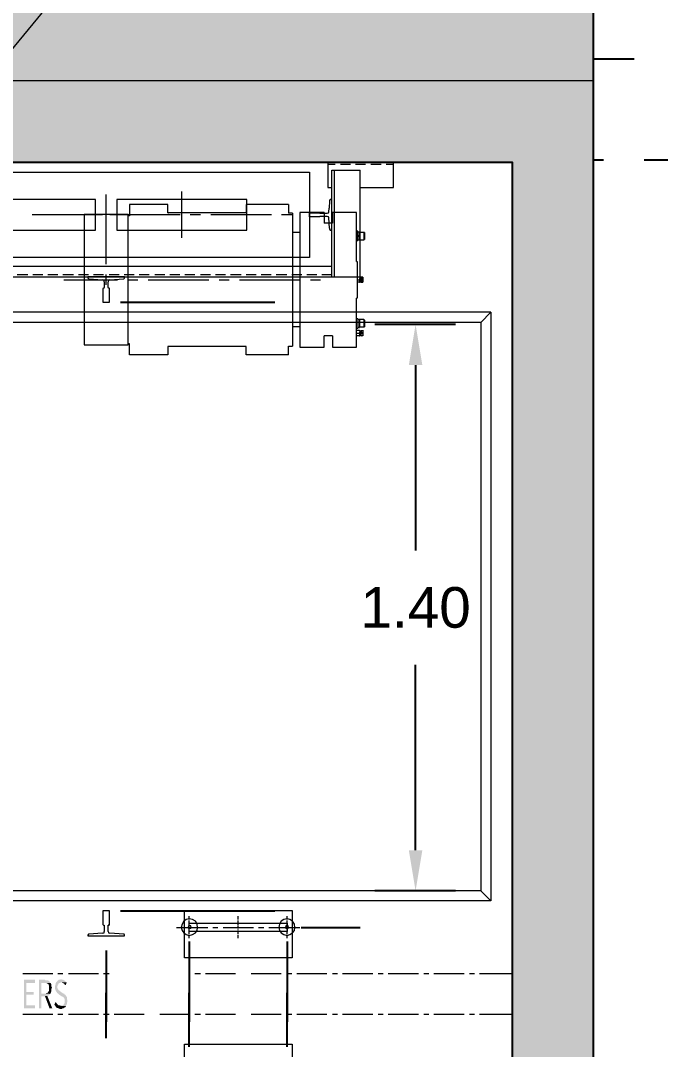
# Model space of a CAD drawing. Header units: metres. Extents: x -598 to 357, y -242 to 574.
# Drawn here: x -301.644 to -300.068, y 431.377 to 433.912 of the extents above; entities that cross this region are included whole.
import ezdxf

# ---------------------------------------------------------------- set-up
doc = ezdxf.new("R2010")
doc.units = ezdxf.units.M
doc.header["$PDMODE"] = 3
doc.linetypes.add('Zxref_Eje_Pb$0$HIDDEN2', pattern=[0.1875, 0.125, -0.0625])
doc.layers.add('Muro Mamspoteria', color=5, linetype='Continuous', lineweight=9)
for name, color, linetype in [('xref_Nivel PB$0$Z-XREF', 7, 'Continuous'), ('Zxref_Eje_Pb$0$EJE-Viga', 8, 'Zxref_Eje_Pb$0$HIDDEN2'), ('ZXREF_ELEVADORES$0$E-Elevador', 1, 'Continuous'), ('ZXREF_ELEVADORES$0$Hatch Muro', 8, 'Continuous'), ('ZXREF_ELEVADORES$0$Muro Concreto', 6, 'Continuous')]:
    doc.layers.add(name, color=color, linetype=linetype)
doc.styles.add('ZXREF_ELEVADORES$0$Standard', font='arial.ttf')
doc.dimstyles.new('ZXREF_ELEVADORES$0$Standard', dxfattribs={"dimtxt": 0.1, "dimasz": 0.1, "dimexe": 0.1, "dimexo": 0.0625, "dimgap": 0.09, "dimtad": 0, "dimtih": 1, "dimtoh": 1, "dimdec": 4, "dimzin": 0, "dimdsep": 46, "dimtxsty": 'ZXREF_ELEVADORES$0$Standard', "dimcen": 0.09, "dimclrd": 1, "dimclre": 1, "dimclrt": 1, "dimadec": 0, "dimazin": 0, "dimtfac": 1, "dimtdec": 4, "dimtofl": 0, "dimtmove": 0, "dimatfit": 3, "dimfxl": 1, "dimtolj": 1, "dimtzin": 0, "dimarcsym": 0})

# ---------------------------------------------------------------- blocks, each defined once
blk = doc.blocks.new('*D138')
at = {"layer": 'Defpoints', "color": 0, "transparency": 16777216}
for p in [(-1.65, -0.2777), (-0.2547, -0.2777), (-1.65, -0.4386)]:
    blk.add_point(p, dxfattribs=at)
at = {"layer": 'ZXREF_ELEVADORES$0$E-Elevador', "color": 1, "lineweight": -2, "transparency": 16777216}
for p, q in [((-1.65, -0.3402), (-1.65, -0.5386)), ((-0.2547, -0.3402), (-0.2547, -0.5386)), ((-1.55, -0.4386), (-1.0934, -0.4386)), ((-0.3547, -0.4386), (-0.8113, -0.4386))]:
    blk.add_line(p, q, dxfattribs=at)
at = {"layer": 'ZXREF_ELEVADORES$0$E-Elevador', "color": 1, "transparency": 16777216}
for points in [[(-1.55, -0.4553), (-1.55, -0.4219), (-1.65, -0.4386)], [(-0.3547, -0.4553), (-0.3547, -0.4219), (-0.2547, -0.4386)]]:
    blk.add_solid(points, dxfattribs=at)
at = {"layer": 'ZXREF_ELEVADORES$0$E-Elevador', "color": 1, "transparency": 16777216, "insert": (-0.9523, -0.4386), "char_height": 0.1, "attachment_point": 5, "rotation": 90, "style": 'ZXREF_ELEVADORES$0$Standard'}
blk.add_mtext('\\A1;1.40', dxfattribs=at)
blk = doc.blocks.new('Zxref_Eje_Pb')
at = {"layer": 'Zxref_Eje_Pb$0$EJE-Viga', "ltscale": 0.75}
blk.add_lwpolyline([(61.506, 36.5537), (61.506, 36.3037), (59.281, 36.3037), (59.281, 36.5537)], close=True, dxfattribs=at)
blk = doc.blocks.new('ZXREF_ELEVADORES$0$Elevores')
at = {"layer": 'ZXREF_ELEVADORES$0$E-Elevador'}
for points in [[(-0.0367, -1.3118), (-0.0367, -1.31312), (-0.03538, -1.314), (-0.03538, -1.31619), (-0.03538, -1.31751), (-0.03406, -1.31839), (-0.03406, -1.31971), (-0.03318, -1.31971), (-0.03186, -1.32103), (-0.03098, -1.32191), (-0.02966, -1.32323), (-0.02878, -1.3241), (-0.02747, -1.3241), (-0.02659, -1.32542), (-0.02527, -1.32542), (-0.02307, -1.32542), (-0.02087, -1.3263), (-0.01956, -1.3263), (-0.01736, -1.3263), (-0.01648, -1.3263), (-0.01384, -1.3263), (-0.01165, -1.3263), (-0.01077, -1.32542), (-0.00945, -1.32542), (-0.00857, -1.32542), (-0.00725, -1.3241), (-0.00593, -1.32323), (-0.00374, -1.32191), (-0.00286, -1.32103), (-0.00286, -1.32059), (-0.00154, -1.31971), (-0.00066, -1.31839), (0.00066, -1.31751), (0.00505, -1.31092), (0.00505, -1.3096), (0.00637, -1.30828), (0.00725, -1.3074), (0.00725, -1.30609), (0.00857, -1.30521), (0.00945, -1.30389), (0.01165, -1.30389), (0.01165, -1.30301), (0.01296, -1.30301), (0.01516, -1.30301), (0.01736, -1.30301), (0.01736, -1.30257), (0.01956, -1.30301), (0.02087, -1.30301), (0.02307, -1.30389), (0.02439, -1.30389), (0.02527, -1.30521), (0.02659, -1.30609), (0.02747, -1.3074), (0.02747, -1.30828), (0.02878, -1.3096), (0.02878, -1.31092), (0.02878, -1.3118), (0.02966, -1.29949), (0.02747, -1.29949), (0.02659, -1.29818), (0.02527, -1.29818), (0.02439, -1.2973), (0.02219, -1.2973), (0.02087, -1.2973), (0.01868, -1.29598), (0.01648, -1.29598), (0.01516, -1.29598), (0.01296, -1.2973), (0.01077, -1.2973), (0.00945, -1.2973), (0.00725, -1.2973), (0.00725, -1.29818), (0.00637, -1.29818), (0.00417, -1.29949), (0.00286, -1.30037), (0.00154, -1.30169), (0.00066, -1.30301), (-0.00066, -1.30389), (-0.00154, -1.30521), (-0.00154, -1.30609), (-0.00593, -1.31312), (-0.00637, -1.31268), (-0.00725, -1.314), (-0.00857, -1.31532), (-0.00945, -1.31619), (-0.00945, -1.31751), (-0.01077, -1.31839), (-0.01296, -1.31971), (-0.01384, -1.31971), (-0.01648, -1.32103), (-0.01868, -1.32103), (-0.01956, -1.32103), (-0.02087, -1.31971), (-0.02307, -1.31971), (-0.02395, -1.31839), (-0.02527, -1.31839), (-0.02659, -1.31751), (-0.02659, -1.31619), (-0.02747, -1.31532), (-0.02747, -1.314), (-0.02878, -1.31312), (-0.02878, -1.3118), (-0.02878, -1.29818), (-0.02966, -1.29949), (-0.03098, -1.30037), (-0.03186, -1.30169), (-0.03318, -1.30301), (-0.03406, -1.30389), (-0.0345, -1.30389), (-0.03406, -1.30521), (-0.03538, -1.30609), (-0.03538, -1.30828), (-0.03538, -1.3096), (-0.0367, -1.31092)], [(-0.02878, -1.29818), (-0.02878, -1.3118), (-0.02878, -1.3096), (-0.02747, -1.30828), (-0.02747, -1.3074), (-0.02659, -1.30609), (-0.02659, -1.30521), (-0.02527, -1.30389), (-0.02395, -1.30301), (-0.02307, -1.30169), (-0.02175, -1.30037), (-0.02747, -1.29818)], [(0.01956, -1.32542), (0.02659, -1.3285), (0.02747, -1.32762), (0.02878, -1.3263), (0.02966, -1.32542), (0.03098, -1.32542), (0.0323, -1.3241), (0.03318, -1.32323), (0.03318, -1.32191), (0.0345, -1.32103), (0.0345, -1.31971), (0.03538, -1.31839), (0.03538, -1.31751), (0.03538, -1.31619), (0.0367, -1.31532), (0.0367, -1.314), (0.0367, -1.3118), (0.0367, -1.31092), (0.0367, -1.3096), (0.03538, -1.30828), (0.03538, -1.3074), (0.03538, -1.30609), (0.0345, -1.30521), (0.03318, -1.30389), (0.03318, -1.30301), (0.0323, -1.30169), (0.03098, -1.30037), (0.02966, -1.29949), (0.02878, -1.3118), (0.02878, -1.31312), (0.02878, -1.314), (0.02747, -1.31532), (0.02747, -1.31619), (0.02747, -1.31839), (0.02659, -1.31971), (0.02527, -1.31971), (0.02439, -1.32103), (0.02307, -1.32191), (0.02219, -1.32323), (0.02087, -1.3241)], [(-0.03538, -1.35135), (-0.03538, -1.36585), (0.03538, -1.36585), (0.03538, -1.36014), (0.00505, -1.36014), (0.00505, -1.35135), (0.00417, -1.34564), (0.00374, -1.34564), (0.00417, -1.34344), (0.00286, -1.34212), (0.00286, -1.34124), (0.00154, -1.33993), (0.00066, -1.33993), (-0.00066, -1.33905), (-0.00154, -1.36014), (-0.02747, -1.36014), (-0.02747, -1.35223), (-0.02747, -1.33773), (-0.02878, -1.33905), (-0.02966, -1.33905), (-0.03098, -1.33993), (-0.03186, -1.34124), (-0.03318, -1.34212), (-0.03318, -1.34344), (-0.03406, -1.34432), (-0.03406, -1.34564), (-0.03406, -1.34652), (-0.03406, -1.34915), (-0.03406, -1.35003)], [(-0.02747, -1.33773), (-0.02747, -1.35223), (-0.02747, -1.34784), (-0.02659, -1.34652), (-0.02659, -1.34564), (-0.02527, -1.34432), (-0.02527, -1.34344), (-0.02395, -1.34212), (-0.02175, -1.34212), (-0.02087, -1.34124), (-0.01956, -1.34124), (-0.01736, -1.34124), (-0.01516, -1.34124), (-0.01384, -1.34124), (-0.01296, -1.34124), (-0.01077, -1.34124), (-0.00945, -1.34124), (-0.00725, -1.34212), (-0.00593, -1.34344), (-0.00505, -1.34344), (-0.00374, -1.34432), (-0.00286, -1.34564), (-0.00286, -1.34652), (-0.00286, -1.34784), (-0.00154, -1.34915), (-0.00154, -1.35003), (-0.00154, -1.35223), (-0.00154, -1.36014), (-0.00066, -1.33905), (-0.00154, -1.33773), (-0.00286, -1.33773), (-0.00374, -1.33641), (-0.00593, -1.33641), (-0.00725, -1.33553), (-0.00945, -1.33553), (-0.01077, -1.33553), (-0.01296, -1.33553), (-0.01516, -1.33421), (-0.01648, -1.33421), (-0.01868, -1.33553), (-0.02087, -1.33553), (-0.02175, -1.33553), (-0.02395, -1.33553), (-0.02527, -1.33641), (-0.02659, -1.33641)], [(0.00417, -1.34564), (0.00505, -1.35135), (0.03538, -1.33993), (0.03538, -1.33333)], [(-0.03538, -1.37596), (-0.03538, -1.40277), (0.03538, -1.40277), (0.03538, -1.37596), (0.02747, -1.37596), (0.02747, -1.3975), (0.00154, -1.3975), (0.00154, -1.37948), (-0.00505, -1.37948), (-0.00505, -1.3975), (-0.02747, -1.3975), (-0.02747, -1.37596)]]:
    blk.add_hatch(color=256, dxfattribs=at).paths.add_polyline_path(points)
at = {"layer": 'ZXREF_ELEVADORES$0$E-Elevador', "color": 8, "linetype": 'Continuous', "lineweight": 20}
blk.add_lwpolyline([(2.25071, 0), (-2.25071, 0), (-2.25071, -2.40079), (-1.3608, -2.40079), (-1.3608, -2.25137), (-1.3608, -2.2004)], dxfattribs=at)
at = {"layer": 'ZXREF_ELEVADORES$0$E-Elevador', "linetype": 'Continuous', "lineweight": 20}
for points in [[(-1.3608, -2.2004), (-2.05032, -2.2004), (-2.05032, -0.2004), (-0.04988, -0.2004)], [(-0.04988, -0.2004), (0.05032, -0.2004)], [(1.3608, -2.2004), (2.05032, -2.2004), (2.05032, -0.2004), (0.05032, -0.2004)], [(-1.68029, -0.25313), (-1.65524, -0.27774), (-1.65524, -1.87871)], [(-1.68029, -0.25313), (-1.68029, -1.94067)], [(-1.68029, -0.25313), (-0.23006, -0.25313)], [(-0.23006, -0.25313), (-0.25467, -0.27774), (-0.25467, -1.87871)], [(-0.23006, -0.25313), (-0.23006, -2.04526), (-0.23006, -2.04526)], [(-1.65524, -0.27774), (-0.25467, -0.27774)], [(-2.05032, -0.49264), (-2.05032, -0.6548), (-1.98748, -0.6548)], [(-1.98748, -0.49264), (-2.05032, -0.49264), (-2.05032, -0.49264)], [(-1.98748, -0.57482), (-1.98748, -0.49264)], [(-1.76774, -0.64469), (-1.76774, -0.57482), (-2.0301, -0.57482)], [(-1.76774, -0.64469), (-2.0301, -0.64469), (-2.0301, -0.57482)], [(-1.98748, -0.6548), (-1.98748, -0.64469)], [(-1.95935, -0.64689), (-1.95935, -0.64469), (-1.95935, -0.64469)], [(-1.88156, -0.64689), (-1.88156, -0.64469), (-1.95935, -0.64469)], [(-1.95935, -0.64689), (-1.95803, -0.64909), (-1.95583, -0.65041)], [(-1.95583, -0.65041), (-1.95452, -0.65041), (-1.9365, -0.65129)], [(-1.92771, -0.6526), (-1.9365, -0.65129)], [(-1.92419, -0.65612), (-1.92551, -0.65348), (-1.92771, -0.6526)], [(-1.92419, -0.67282), (-1.92419, -0.65612)], [(-1.91321, -0.6526), (-1.9154, -0.65348), (-1.91628, -0.65612)], [(-1.91628, -0.65612), (-1.91628, -0.67282)], [(-1.88728, -0.65041), (-1.91321, -0.6526), (-1.91321, -0.6526)], [(-1.88728, -0.65041), (-1.88508, -0.65041), (-1.88288, -0.64909), (-1.88156, -0.64689)], [(-1.92551, -0.67414), (-1.92419, -0.67414), (-1.92419, -0.67282)], [(-1.9154, -0.67414), (-1.9154, -0.69963), (-1.92551, -0.69963), (-1.92551, -0.67414)], [(-1.91628, -0.67282), (-1.91628, -0.67414), (-1.9154, -0.67414)], [(-1.76247, -1.15755), (-1.76335, -1.15667), (-1.76467, -1.15535), (-1.76774, -1.15535), (-1.76774, -1.20062), (-1.76774, -1.24544), (-1.76467, -1.24544), (-1.76335, -1.24412), (-1.76247, -1.24324), (-1.76027, -1.2094)], [(-1.76027, -1.19139), (-1.76247, -1.15755), (-1.76247, -1.15755)], [(-0.14788, -1.24324), (-0.14788, -1.24412), (-0.14568, -1.24544), (-0.14348, -1.24544), (-0.14348, -1.20062), (-0.14348, -1.15535), (-0.14568, -1.15535), (-0.14788, -1.15667), (-0.14788, -1.15755), (-0.15008, -1.19139)], [(-1.76027, -1.19139), (-1.75895, -1.1949), (-1.75544, -1.19578)], [(-0.15447, -1.19578), (-0.1514, -1.1949), (-0.15008, -1.19139)], [(-1.75544, -1.20589), (-1.75895, -1.20589), (-1.76027, -1.2094)], [(-1.74094, -1.19578), (-1.75544, -1.19578)], [(-1.75544, -1.20589), (-1.74094, -1.20589), (-1.74094, -1.20589)], [(-1.73962, -1.20589), (-1.73962, -1.20721), (-1.73874, -1.20853), (-1.7049, -1.20853), (-1.7049, -1.1927), (-1.70622, -1.1927), (-1.73874, -1.1927), (-1.73962, -1.19358), (-1.73962, -1.1949), (-1.74094, -1.19578)], [(-1.73962, -1.20589), (-1.74094, -1.20589), (-1.74094, -1.20589)], [(-1.73962, -1.1949), (-1.73962, -1.19358)], [(-0.17029, -1.1949), (-0.17029, -1.19358), (-0.17161, -1.1927), (-0.20545, -1.1927), (-0.20545, -1.20853), (-0.20413, -1.20853), (-0.17161, -1.20853), (-0.17029, -1.20721), (-0.17029, -1.20589), (-0.15447, -1.20589)], [(-0.17029, -1.1949), (-0.17029, -1.19578), (-0.17029, -1.19578)], [(-0.15447, -1.19578), (-0.17029, -1.19578), (-0.17029, -1.19578)], [(-0.15008, -1.2094), (-0.1514, -1.20589), (-0.15447, -1.20589)], [(-0.15008, -1.2094), (-0.14788, -1.24324), (-0.14788, -1.24324)]]:
    blk.add_lwpolyline(points, dxfattribs=at)
at = {"layer": 'ZXREF_ELEVADORES$0$E-Elevador', "linetype": 'Continuous', "lineweight": 5}
for points in [[(-0.04988, -0.2004), (-0.04988, -0.28126)], [(0.05032, -0.2004), (0.05032, -0.28126)], [(-0.04988, -0.29356), (-0.04988, -0.30587)], [(0.05032, -0.29356), (0.05032, -0.30587)], [(-0.04988, -0.31861), (-0.04988, -0.39376)], [(0.05032, -0.31861), (0.05032, -0.39376)], [(-0.04988, -0.40606), (-0.04988, -0.41837)], [(0.05032, -0.40606), (0.05032, -0.41837)], [(-0.04988, -0.43111), (-0.04988, -0.50626)], [(0.05032, -0.43111), (0.05032, -0.50626)], [(-2.04461, -0.49264), (-2.04461, -0.51066)], [(-2.04461, -0.5234), (-2.04461, -0.54889)], [(-0.04988, -0.51857), (-0.04988, -0.53087)], [(0.05032, -0.51857), (0.05032, -0.53087)], [(-0.04988, -0.54362), (-0.04988, -0.61877)], [(0.05032, -0.54362), (0.05032, -0.61877)], [(-2.04461, -0.56163), (-2.04461, -0.58624)], [(-1.88025, -0.58053), (-1.88025, -0.58405)], [(-1.85695, -0.58053), (-1.88025, -0.58053), (-1.88025, -0.58053)], [(-1.87805, -0.57702), (-1.87805, -0.58053)], [(-1.87014, -0.57702), (-1.87805, -0.57702)], [(-1.87717, -0.56471), (-1.87717, -0.56603)], [(-1.87717, -0.56471), (-1.86003, -0.56471)], [(-1.87717, -0.56603), (-1.87717, -0.57702)], [(-1.87717, -0.56603), (-1.85915, -0.56603)], [(-1.87014, -0.57702), (-1.86794, -0.57702)], [(-1.86794, -0.58053), (-1.86926, -0.57965), (-1.86926, -0.57833), (-1.87014, -0.57702)], [(-1.86794, -0.57702), (-1.86794, -0.57833), (-1.86706, -0.57965), (-1.86706, -0.58053)], [(-1.85915, -0.57702), (-1.86794, -0.57702)], [(-1.85915, -0.57702), (-1.85915, -0.56603), (-1.86003, -0.56471)], [(-1.85915, -0.58053), (-1.85915, -0.57702)], [(-1.85695, -0.58405), (-1.85695, -0.58053)], [(-1.8051, -0.58405), (-1.8051, -0.58273), (-1.71501, -0.58273)], [(-1.76686, -0.56823), (-1.76686, -0.57262), (-1.76027, -0.57262)], [(-1.76686, -0.57262), (-1.76686, -0.57394)], [(-1.76686, -0.57394), (-1.75456, -0.57394)], [(-1.76686, -0.57702), (-1.76335, -0.57614), (-1.76027, -0.57702)], [(-1.76686, -0.57702), (-1.76686, -0.57614), (-1.76335, -0.57614)], [(-1.76686, -0.57702), (-1.76686, -0.58273)], [(-1.76467, -0.57394), (-1.76467, -0.57262)], [(-1.76467, -0.57394), (-1.76467, -0.57614)], [(-1.76467, -0.57394), (-1.75676, -0.57394)], [(-1.75764, -0.57614), (-1.76335, -0.57614)], [(-1.76027, -0.56911), (-1.76027, -0.57262), (-1.75456, -0.57262)], [(-1.76027, -0.57702), (-1.75764, -0.57614), (-1.75456, -0.57702), (-1.75456, -0.58273)], [(-1.76027, -0.58273), (-1.76027, -0.57702), (-1.76027, -0.57702)], [(-1.75456, -0.57702), (-1.75456, -0.57614), (-1.75764, -0.57614)], [(-1.75676, -0.57614), (-1.75676, -0.57394)], [(-1.75544, -0.57394), (-1.75544, -0.57262)], [(-1.75456, -0.57262), (-1.75456, -0.56823), (-1.75456, -0.56823)], [(-1.75456, -0.57394), (-1.75456, -0.57262)], [(-1.71501, -0.58273), (-1.71501, -0.58405)], [(-1.66447, -0.58053), (-1.66447, -0.58405)], [(-1.66447, -0.58053), (-1.64074, -0.58053)], [(-1.66095, -0.56471), (-1.66227, -0.56603)], [(-1.66227, -0.56603), (-1.66227, -0.57702)], [(-1.66227, -0.56603), (-1.64425, -0.56603)], [(-1.66227, -0.57702), (-1.66227, -0.58053)], [(-1.66227, -0.57702), (-1.64294, -0.57702), (-1.64294, -0.57702)], [(-1.66095, -0.56471), (-1.64425, -0.56471)], [(-1.64425, -0.57702), (-1.64425, -0.56471), (-1.64425, -0.56471)], [(-1.64294, -0.58053), (-1.64294, -0.57702)], [(-1.64294, -0.57833), (-1.64294, -0.57702), (-1.64294, -0.58053)], [(-1.64074, -0.58405), (-1.64074, -0.58053)], [(-1.63503, -0.56823), (-1.63503, -0.56691)], [(-1.63503, -0.57262), (-1.63503, -0.56823), (-1.62843, -0.56911)], [(-1.63503, -0.56823), (-1.62184, -0.56823), (-1.62184, -0.56823)], [(-1.63503, -0.57262), (-1.63415, -0.57394)], [(-1.63503, -0.57262), (-1.62843, -0.57262), (-1.62843, -0.57262)], [(-1.63503, -0.57702), (-1.63195, -0.57614), (-1.62843, -0.57702)], [(-1.63503, -0.57702), (-1.63503, -0.57614), (-1.63195, -0.57614)], [(-1.63503, -0.57702), (-1.63503, -0.58405)], [(-1.63415, -0.57394), (-1.62272, -0.57394)], [(-1.63283, -0.57394), (-1.63283, -0.57262)], [(-1.63283, -0.57394), (-1.63283, -0.57614)], [(-1.62404, -0.57394), (-1.63283, -0.57394), (-1.63283, -0.57394)], [(-1.62492, -0.57614), (-1.63195, -0.57614)], [(-1.62843, -0.57702), (-1.62492, -0.57614), (-1.62184, -0.57702), (-1.62184, -0.58405)], [(-1.62843, -0.58405), (-1.62843, -0.57702), (-1.62843, -0.57702)], [(-1.62184, -0.57702), (-1.62184, -0.57614), (-1.62492, -0.57614)], [(-1.62404, -0.57614), (-1.62404, -0.57394)], [(-1.62272, -0.57394), (-1.62184, -0.57262)], [(-2.04461, -0.59855), (-2.04461, -0.62316)], [(-1.92639, -0.58405), (-1.92639, -0.64338)], [(-1.8051, -0.58405), (-1.92639, -0.58405)], [(-1.59459, -0.58405), (-1.71501, -0.58405)], [(-1.59459, -0.64338), (-1.59459, -0.58405)], [(-0.04988, -0.63107), (-0.04988, -0.64338)], [(0.05032, -0.63107), (0.05032, -0.64338)], [(-2.04461, -0.63678), (-2.04461, -0.6548), (-2.04461, -0.6548)], [(-1.76774, -0.6381), (-2.0301, -0.6381)], [(-1.92639, -0.64338), (-1.89958, -0.64338)], [(-1.89958, -0.64338), (-1.89958, -0.66403)], [(-1.77258, -0.64469), (-1.77258, -0.6693)], [(-1.62184, -0.64338), (-1.59459, -0.64338)], [(-1.62184, -0.64338), (-1.62184, -0.66403)], [(-0.04988, -0.657), (-0.04988, -0.73127)], [(0.05032, -0.657), (0.05032, -0.73127)], [(-1.92639, -0.66403), (-1.92639, -0.72336)], [(-1.92639, -0.66403), (-1.89958, -0.66403)], [(-1.77258, -0.68161), (-1.77258, -0.70666)], [(-1.76027, -0.69743), (-1.76027, -0.67282)], [(-1.59459, -0.66403), (-1.62184, -0.66403)], [(-1.59459, -0.72336), (-1.59459, -0.66403)], [(-1.92639, -0.72336), (-1.59459, -0.72336)], [(-1.87717, -0.72336), (-1.87717, -0.74138)], [(-1.77258, -0.71896), (-1.77258, -0.74357)], [(-1.76027, -0.8719), (-1.76027, -0.72248)], [(-1.64425, -0.72336), (-1.64425, -0.74138)], [(-0.16458, -0.79982), (-0.16458, -0.72336), (-0.16458, -0.72336)], [(-1.94573, -0.75148), (-1.94573, -0.85608), (-1.92551, -0.85608)], [(-1.94573, -0.75148), (-1.92419, -0.75148), (-1.92419, -0.75148)], [(-1.92419, -0.74138), (-1.92419, -0.75148)], [(-1.92419, -0.74138), (-1.59679, -0.74138)], [(-1.92112, -0.76862), (-1.92112, -0.74269)], [(-1.77258, -0.75588), (-1.77258, -0.78181)], [(-1.59679, -0.75148), (-1.59679, -0.74138)], [(-1.5757, -0.75148), (-1.59679, -0.75148)], [(-1.5757, -0.75148), (-1.5757, -0.85608), (-1.59591, -0.85608)], [(-0.18392, -0.755), (-0.19183, -0.755), (-0.19183, -0.755)], [(-0.18172, -0.755), (-0.1826, -0.755)], [(-0.17249, -0.755), (-0.17952, -0.755)], [(-0.17029, -0.755), (-0.17161, -0.755)], [(-0.1615, -0.755), (-0.16809, -0.755)], [(-0.15931, -0.755), (-0.16018, -0.755)], [(-0.15008, -0.755), (-0.15711, -0.755)], [(-0.14788, -0.755), (-0.1492, -0.755)], [(-0.13777, -0.755), (-0.14568, -0.755)], [(-0.04988, -0.74357), (-0.04988, -0.75588)], [(0.05032, -0.74357), (0.05032, -0.75588)], [(-0.04988, -0.7695), (-0.04988, -0.84377)], [(0.05032, -0.7695), (0.05032, -0.84377)], [(-1.92112, -0.94265), (-1.92112, -0.79323)], [(-1.77258, -0.79411), (-1.77258, -0.81916)], [(-1.77258, -0.83147), (-1.77258, -0.85608)], [(-0.16458, -0.82575), (-0.16458, -0.81213)], [(-1.92551, -0.85608), (-1.92551, -0.8552)], [(-1.92551, -0.85608), (-1.92551, -0.86179)], [(-1.92551, -0.85608), (-1.92551, -1.04856)], [(-1.59591, -0.85608), (-1.59591, -1.04856)], [(-0.16458, -0.91233), (-0.16458, -0.83806)], [(-1.77258, -0.86838), (-1.77258, -0.89431)], [(-0.18392, -0.87541), (-0.19183, -0.87541), (-0.19183, -0.87541)], [(-0.18172, -0.87541), (-0.1826, -0.87541)], [(-0.17249, -0.87541), (-0.17952, -0.87541)], [(-0.17029, -0.87541), (-0.17161, -0.87541)], [(-0.1615, -0.87541), (-0.16809, -0.87541)], [(-0.15931, -0.87541), (-0.16018, -0.87541)], [(-0.15008, -0.87541), (-0.15711, -0.87541)], [(-0.14788, -0.87541), (-0.1492, -0.87541)], [(-0.13777, -0.87541), (-0.14568, -0.87541)], [(-0.04988, -0.882), (-0.04988, -0.95627)], [(0.05032, -0.882), (0.05032, -0.95627)], [(-1.77258, -0.90661), (-1.77258, -0.93166)], [(-1.76027, -0.92243), (-1.76027, -0.89782)], [(-0.16458, -0.93826), (-0.16458, -0.92595)], [(-1.77258, -0.94397), (-1.77258, -0.96858)], [(-1.76027, -1.0969), (-1.76027, -0.94748)], [(-0.16458, -1.02703), (-0.16458, -0.95056)], [(-1.92112, -0.99363), (-1.92112, -0.96858)], [(-1.77258, -0.9822), (-1.77258, -1.00681)], [(-0.04988, -0.96858), (-0.04988, -0.9822)], [(0.05032, -0.96858), (0.05032, -0.9822)], [(-0.18392, -0.99583), (-0.19183, -0.99583), (-0.19183, -0.99583)], [(-0.18172, -0.99583), (-0.1826, -0.99583)], [(-0.17249, -0.99583), (-0.17952, -0.99583)], [(-0.17029, -0.99583), (-0.17161, -0.99583)], [(-0.1615, -0.99583), (-0.16809, -0.99583)], [(-0.15931, -0.99583), (-0.16018, -0.99583)], [(-0.15008, -0.99583), (-0.15711, -0.99583)], [(-0.14788, -0.99583), (-0.1492, -0.99583)], [(-0.13777, -0.99583), (-0.14568, -0.99583)], [(0.05032, -0.99451), (0.05032, -1.06878)], [(-1.97825, -1.01472), (-1.86355, -1.01472)], [(-1.92112, -1.19139), (-1.92112, -1.01824)], [(-1.77258, -1.01912), (-1.77258, -1.04417)], [(-1.92551, -1.04856), (-1.94573, -1.04856), (-1.94573, -1.14305), (-1.9176, -1.14305)], [(-1.92551, -1.04285), (-1.92551, -1.04724)], [(-1.92551, -1.04856), (-1.92551, -1.04724)], [(-1.77258, -1.05647), (-1.77258, -1.08108)], [(-1.59591, -1.04856), (-1.5757, -1.04856), (-1.5757, -1.14305), (-1.6025, -1.14305)], [(-1.59591, -1.04285), (-1.59591, -1.04724)], [(-1.77258, -1.0947), (-1.77258, -1.11931)], [(0.05032, -1.10701), (0.05032, -1.18128)], [(-1.77258, -1.13162), (-1.77258, -1.15667)], [(-1.76027, -1.14744), (-1.76027, -1.12283)], [(-1.9176, -1.14305), (-1.9176, -1.14656)], [(-1.6025, -1.14305), (-1.6025, -1.14656)], [(-1.77258, -1.16897), (-1.77258, -1.19358)], [(-1.76027, -1.30521), (-1.76027, -1.17249)], [(-1.79851, -1.20062), (-1.97034, -1.20062), (-1.97034, -1.20062)], [(-1.92112, -1.38255), (-1.92112, -1.2094), (-1.92112, -1.2094)], [(-1.74753, -1.20062), (-1.77346, -1.20062)], [(-1.77258, -1.20721), (-1.77258, -1.23182)], [(-0.04988, -1.19358), (-0.04988, -1.20721)], [(0.05032, -1.19358), (0.05032, -1.20721)], [(-0.04988, -1.21951), (-0.04988, -1.29378)], [(0.05032, -1.21951), (0.05032, -1.29378)], [(-1.77258, -1.24412), (-1.77258, -1.26917)], [(-1.77258, -1.28148), (-1.77258, -1.3074)], [(-0.04988, -1.3074), (-0.04988, -1.31971)], [(0.05032, -1.3074), (0.05032, -1.31971)], [(-1.77258, -1.31971), (-1.77258, -1.34432)], [(-0.04988, -1.33201), (-0.04988, -1.40628)], [(0.05032, -1.33201), (0.05032, -1.40628)], [(-1.77258, -1.35662), (-1.77258, -1.38167)], [(-1.77258, -1.39398), (-1.77258, -1.41991)]]:
    blk.add_lwpolyline(points, dxfattribs=at)
for points in [[(-1.76686, -0.56823), (-1.75456, -0.56823), (-1.76027, -0.56911)], [(-1.62184, -0.56823), (-1.62184, -0.57262), (-1.62843, -0.57262), (-1.62843, -0.56911)], [(-0.08943, -1.00813), (-0.20633, -1.00813), (-0.20633, -0.74269), (-0.08943, -0.74269)], [(-0.14436, -0.755), (-0.14656, -0.74841), (-0.1514, -0.74138), (-0.15711, -0.73698), (-0.16458, -0.73566), (-0.17249, -0.73698), (-0.17952, -0.74138), (-0.18392, -0.74841), (-0.18523, -0.755), (-0.18392, -0.76291), (-0.17952, -0.7695), (-0.17249, -0.7739), (-0.16458, -0.77521), (-0.15711, -0.7739), (-0.1514, -0.7695), (-0.14656, -0.76291)], [(-0.15447, -0.99583), (-0.17469, -0.99583), (-0.17469, -0.755), (-0.15447, -0.755)], [(-0.1615, -0.755), (-0.16238, -0.7528), (-0.16458, -0.75148), (-0.16809, -0.7528), (-0.16941, -0.755), (-0.16809, -0.75851), (-0.16458, -0.75939), (-0.16238, -0.75851)], [(0.24017, -1.00813), (0.12327, -1.00813), (0.12327, -0.74269), (0.24017, -0.74269)], [(-0.14436, -0.99583), (-0.14656, -0.98791), (-0.1514, -0.98088), (-0.15711, -0.97649), (-0.16458, -0.97561), (-0.17249, -0.97649), (-0.17952, -0.98088), (-0.18392, -0.98791), (-0.18523, -0.99583), (-0.18392, -1.00374), (-0.17952, -1.00901), (-0.17249, -1.01384), (-0.16458, -1.01604), (-0.15711, -1.01384), (-0.1514, -1.00901), (-0.14656, -1.00374)], [(-0.1615, -0.99583), (-0.16238, -0.99231), (-0.16458, -0.99099), (-0.16809, -0.99231), (-0.16941, -0.99583), (-0.16809, -0.99802), (-0.16458, -0.9989), (-0.16238, -0.99802)], [(-1.92112, -1.25467), (-1.60031, -1.25467), (-1.60031, -1.14656), (-1.92112, -1.14656)]]:
    blk.add_lwpolyline(points, close=True, dxfattribs=at)
at = {"layer": 'ZXREF_ELEVADORES$0$E-Elevador', "linetype": 'Continuous', "lineweight": -2}
for points in [[(-0.16458, -0.72028), (-0.16458, -0.57482)], [(-0.12986, -0.755), (0.0679, -0.755)], [(0.12986, -0.755), (-0.00286, -0.755)], [(-1.7049, -1.16546), (-1.7049, -0.78532)], [(-0.20545, -1.16546), (-0.20545, -0.78532)], [(-0.12986, -0.99583), (0.0679, -0.99583)], [(-0.12986, -0.99583), (0.0679, -0.99583)], [(0.12986, -0.99583), (-0.00286, -0.99583)], [(0.12986, -0.99583), (-0.00286, -0.99583)], [(-0.10745, -1.20062), (0.0679, -1.20062)], [(0.10877, -1.20062), (-0.00286, -1.20062)]]:
    blk.add_lwpolyline(points, dxfattribs=at)
at = {"layer": 'ZXREF_ELEVADORES$0$E-Elevador', "linetype": 'Continuous', "lineweight": 20}
for points in [[(-1.76774, -0.64469), (-1.79279, -0.64469), (-1.79279, -1.7561), (-1.76774, -1.7561)], [(-2.02571, -0.69963), (-1.81521, -0.69963), (-1.81521, -1.70116), (-2.02571, -1.70116)], [(-1.88288, -1.17469), (-1.88288, -0.85388), (-1.95803, -0.85388), (-1.95803, -1.17469)], [(-1.88288, -1.54691), (-1.88288, -1.22654), (-1.95803, -1.22654), (-1.95803, -1.54691)]]:
    blk.add_lwpolyline(points, close=True, dxfattribs=at)
at = {"layer": 'ZXREF_ELEVADORES$0$E-Elevador'}
dim = blk.add_linear_dim(base=(-1.64997, -0.4386), p1=(-0.25467, -0.27774), p2=(-1.64997, -0.27774), angle=180, text='1.40', dimstyle='ZXREF_ELEVADORES$0$Standard', dxfattribs=at)
dim.commit()
dim.dimension.update_dxf_attribs({"geometry": '*D138', "text_midpoint": (-0.95232, -0.4386)})
blk = doc.blocks.new('ZXREF_ELEVADORES')
at = {"layer": 'ZXREF_ELEVADORES$0$Hatch Muro', "true_color": 0xadddf7, "transparency": 33554495}
h = blk.add_hatch(color=141, dxfattribs=at)
h.dxf.hatch_style = 1
h.paths.add_polyline_path([(59.281, 36.8985), (56.881, 36.8985), (56.881, 35.6093), (57.081, 35.6093), (57.081, 36.2985), (59.081, 36.2985), (59.081, 32.1982), (57.081, 32.1982), (57.081, 32.8877), (56.881, 32.8877), (56.881, 31.9978), (59.281, 31.9978)])
at = {"layer": 'ZXREF_ELEVADORES$0$Muro Concreto'}
blk.add_lwpolyline([(56.881, 32.8877), (56.881, 31.9978), (59.281, 31.9978), (59.281, 36.8985), (56.881, 36.8985), (56.881, 35.6093), (57.081, 35.6093), (57.081, 36.2985), (59.081, 36.2985), (59.081, 32.1982), (57.081, 32.1982), (57.081, 32.8877)], close=True, dxfattribs=at)
at = {"layer": 'ZXREF_ELEVADORES$0$E-Elevador', "rotation": 270}
blk.add_blockref('ZXREF_ELEVADORES$0$Elevores', (59.2814, 34.2485), dxfattribs=at)

msp = doc.modelspace()

# ---------------------------------------------------------------- block references
at = {"layer": 'xref_Nivel PB$0$Z-XREF'}
msp.add_blockref('ZXREF_ELEVADORES', (-359.5136, 397.2645), dxfattribs=at)

# ---------------------------------------------------------------- next in the draw order: block references
msp.add_blockref('Zxref_Eje_Pb', (-359.5136, 397.2645), dxfattribs=at)

# ---------------------------------------------------------------- next in the draw order: linework, layer by layer
at = {"layer": 'Muro Mamspoteria'}
msp.add_lwpolyline([(-345.6507, 380.5101), (-261.4415, 482.6101)], dxfattribs=at)
msp.add_circle((-306.5394, 472.2405), 101.758, dxfattribs=at)

doc.saveas('drawing.dxf')
